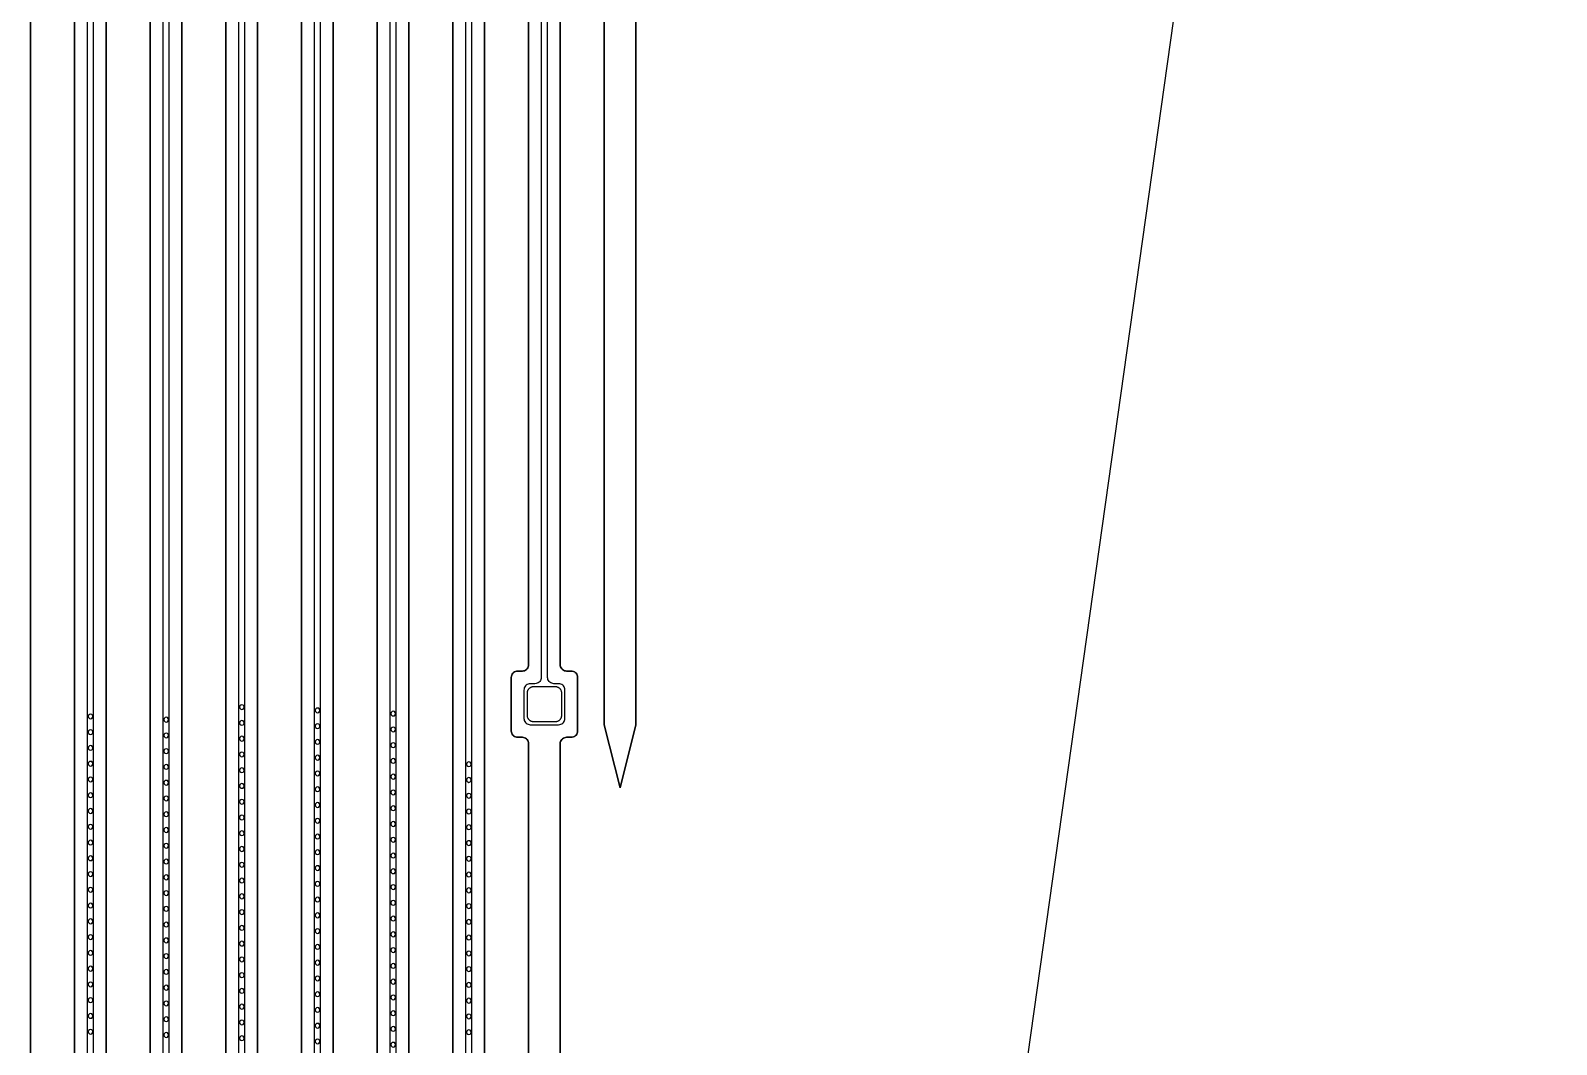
# Model space of a CAD drawing. Header units: metres. Extents: x -1550 to 1550, y -904 to 26100.
# Drawn here: x -2 to 482, y 1415.9 to 1737.5 of the extents above; entities that cross this region are included whole.
import ezdxf

# ---------------------------------------------------------------- set-up
doc = ezdxf.new("R2010")
doc.units = ezdxf.units.M
for name, color, linetype in [('Electrodes', 2, 'CONTINUOUS'), ('Metal', 4, 'CONTINUOUS'), ('pattern_ionp', 7, 'CONTINUOUS'), ('Polyimide', 3, 'CONTINUOUS'), ('Polyimide_Negative', 5, 'CONTINUOUS')]:
    doc.layers.add(name, color=color, linetype=linetype)

msp = doc.modelspace()

# ---------------------------------------------------------------- linework, layer by layer
at = {"layer": 'Electrodes'}
msp.add_lwpolyline([(164.5, 1518.31), (164.64, 1518.31), (164.77, 1518.33), (164.91, 1518.35), (165.04, 1518.38), (165.17, 1518.43), (165.3, 1518.48), (165.42, 1518.53), (165.54, 1518.6), (165.65, 1518.68), (165.76, 1518.76), (165.87, 1518.85), (165.96, 1518.94), (166.05, 1519.05), (166.13, 1519.16), (166.21, 1519.27), (166.28, 1519.39), (166.33, 1519.51), (166.38, 1519.64), (166.43, 1519.77), (166.46, 1519.9), (166.48, 1520.04), (166.5, 1520.17), (166.5, 1520.31), (166.5, 1527.31), (166.5, 1527.45), (166.48, 1527.58), (166.46, 1527.72), (166.43, 1527.85), (166.38, 1527.98), (166.33, 1528.11), (166.28, 1528.23), (166.21, 1528.35), (166.13, 1528.46), (166.05, 1528.57), (165.96, 1528.67), (165.87, 1528.77), (165.76, 1528.86), (165.65, 1528.94), (165.54, 1529.02), (165.42, 1529.09), (165.3, 1529.14), (165.17, 1529.19), (165.04, 1529.24), (164.91, 1529.27), (164.77, 1529.29), (164.64, 1529.3), (164.5, 1529.31), (157.5, 1529.31), (157.36, 1529.3), (157.23, 1529.29), (157.09, 1529.27), (156.96, 1529.24), (156.83, 1529.19), (156.7, 1529.14), (156.58, 1529.09), (156.46, 1529.02), (156.35, 1528.94), (156.24, 1528.86), (156.13, 1528.77), (156.04, 1528.67), (155.95, 1528.57), (155.87, 1528.46), (155.79, 1528.35), (155.72, 1528.23), (155.67, 1528.11), (155.62, 1527.98), (155.57, 1527.85), (155.54, 1527.72), (155.52, 1527.58), (155.5, 1527.45), (155.5, 1527.31), (155.5, 1520.31), (155.5, 1520.17), (155.52, 1520.04), (155.54, 1519.9), (155.57, 1519.77), (155.62, 1519.64), (155.67, 1519.51), (155.72, 1519.39), (155.79, 1519.27), (155.87, 1519.16), (155.95, 1519.05), (156.04, 1518.94), (156.13, 1518.85), (156.24, 1518.76), (156.35, 1518.68), (156.46, 1518.6), (156.58, 1518.53), (156.7, 1518.48), (156.83, 1518.43), (156.96, 1518.38), (157.09, 1518.35), (157.23, 1518.33), (157.36, 1518.31), (157.5, 1518.31), (164.5, 1518.31)], close=True, dxfattribs=at)
at = {"layer": 'Metal'}
for points in [[(16, 11993.5), (16, 8.5)], [(18, 8.5), (18, 11993.5)], [(40, 11993.5), (40, 262.47)], [(42, 262.47), (42, 11993.5)], [(64, 11993.5), (64, 516.44)], [(66, 516.44), (66, 11993.5)], [(88, 11993.5), (88, 770.4)], [(90, 770.4), (90, 11993.5)], [(112, 11993.5), (112, 1024.37)], [(114, 1024.37), (114, 11993.5)], [(136, 11993.5), (136, 1278.34)], [(138, 1278.34), (138, 11993.5)], [(160, 11993.5), (160, 1532.31), (159.97, 1531.96), (159.88, 1531.63), (159.73, 1531.31), (159.53, 1531.02), (159.29, 1530.78), (159, 1530.58), (158.68, 1530.43), (158.35, 1530.34), (158, 1530.31), (156.5, 1530.31), (156.15, 1530.28), (155.82, 1530.19), (155.5, 1530.04), (155.21, 1529.84), (154.97, 1529.6), (154.77, 1529.31), (154.62, 1528.99), (154.53, 1528.66), (154.5, 1528.31), (154.5, 1519.31), (154.53, 1518.96), (154.62, 1518.63), (154.77, 1518.31), (154.97, 1518.02), (155.21, 1517.78), (155.5, 1517.58), (155.82, 1517.43), (156.15, 1517.34), (156.5, 1517.31), (165.5, 1517.31), (165.85, 1517.34), (166.18, 1517.43), (166.5, 1517.58), (166.79, 1517.78), (167.03, 1518.02), (167.23, 1518.31), (167.38, 1518.63), (167.47, 1518.96), (167.5, 1519.31), (167.5, 1528.31), (167.47, 1528.66), (167.38, 1528.99), (167.23, 1529.31), (167.03, 1529.6), (166.79, 1529.84), (166.5, 1530.04), (166.18, 1530.19), (165.85, 1530.28), (165.5, 1530.31), (164, 1530.31), (163.65, 1530.34), (163.32, 1530.43), (163, 1530.58), (162.71, 1530.78), (162.47, 1531.02), (162.27, 1531.31), (162.12, 1531.63), (162.03, 1531.96), (162, 1532.31), (162, 11993.5)]]:
    msp.add_lwpolyline(points, dxfattribs=at)
at = {"layer": 'pattern_ionp'}
for points in [[(17.79, 1519.94), (17.69, 1520.32), (17.41, 1520.59), (17.04, 1520.69), (16.66, 1520.59), (16.39, 1520.32), (16.29, 1519.94), (16.39, 1519.57), (16.66, 1519.29), (17.04, 1519.19), (17.41, 1519.29), (17.69, 1519.57), (17.79, 1519.94)], [(65.79, 1522.88), (65.69, 1523.25), (65.41, 1523.53), (65.04, 1523.63), (64.66, 1523.53), (64.39, 1523.25), (64.29, 1522.88), (64.39, 1522.5), (64.66, 1522.23), (65.04, 1522.13), (65.41, 1522.23), (65.69, 1522.5), (65.79, 1522.88)], [(89.79, 1521.85), (89.69, 1522.22), (89.41, 1522.5), (89.04, 1522.6), (88.66, 1522.5), (88.39, 1522.22), (88.29, 1521.85), (88.39, 1521.47), (88.66, 1521.2), (89.04, 1521.1), (89.41, 1521.2), (89.69, 1521.47), (89.79, 1521.85)], [(113.79, 1520.82), (113.69, 1521.19), (113.41, 1521.47), (113.04, 1521.57), (112.66, 1521.47), (112.39, 1521.19), (112.29, 1520.82), (112.39, 1520.44), (112.66, 1520.17), (113.04, 1520.07), (113.41, 1520.17), (113.69, 1520.44), (113.79, 1520.82)], [(17.79, 1514.94), (17.69, 1515.32), (17.41, 1515.59), (17.04, 1515.69), (16.66, 1515.59), (16.39, 1515.32), (16.29, 1514.94), (16.39, 1514.57), (16.66, 1514.29), (17.04, 1514.19), (17.41, 1514.29), (17.69, 1514.57), (17.79, 1514.94)], [(41.79, 1518.91), (41.69, 1519.29), (41.41, 1519.56), (41.04, 1519.66), (40.66, 1519.56), (40.39, 1519.29), (40.29, 1518.91), (40.39, 1518.54), (40.66, 1518.26), (41.04, 1518.16), (41.41, 1518.26), (41.69, 1518.54), (41.79, 1518.91)], [(65.79, 1517.88), (65.69, 1518.25), (65.41, 1518.53), (65.04, 1518.63), (64.66, 1518.53), (64.39, 1518.25), (64.29, 1517.88), (64.39, 1517.5), (64.66, 1517.23), (65.04, 1517.13), (65.41, 1517.23), (65.69, 1517.5), (65.79, 1517.88)], [(89.79, 1516.85), (89.69, 1517.22), (89.41, 1517.5), (89.04, 1517.6), (88.66, 1517.5), (88.39, 1517.22), (88.29, 1516.85), (88.39, 1516.47), (88.66, 1516.2), (89.04, 1516.1), (89.41, 1516.2), (89.69, 1516.47), (89.79, 1516.85)], [(113.79, 1515.82), (113.69, 1516.19), (113.41, 1516.47), (113.04, 1516.57), (112.66, 1516.47), (112.39, 1516.19), (112.29, 1515.82), (112.39, 1515.44), (112.66, 1515.17), (113.04, 1515.07), (113.41, 1515.17), (113.69, 1515.44), (113.79, 1515.82)], [(17.79, 1509.94), (17.69, 1510.32), (17.41, 1510.59), (17.04, 1510.69), (16.66, 1510.59), (16.39, 1510.32), (16.29, 1509.94), (16.39, 1509.57), (16.66, 1509.29), (17.04, 1509.19), (17.41, 1509.29), (17.69, 1509.57), (17.79, 1509.94)], [(41.79, 1513.91), (41.69, 1514.29), (41.41, 1514.56), (41.04, 1514.66), (40.66, 1514.56), (40.39, 1514.29), (40.29, 1513.91), (40.39, 1513.54), (40.66, 1513.26), (41.04, 1513.16), (41.41, 1513.26), (41.69, 1513.54), (41.79, 1513.91)], [(65.79, 1512.88), (65.69, 1513.25), (65.41, 1513.53), (65.04, 1513.63), (64.66, 1513.53), (64.39, 1513.25), (64.29, 1512.88), (64.39, 1512.5), (64.66, 1512.23), (65.04, 1512.13), (65.41, 1512.23), (65.69, 1512.5), (65.79, 1512.88)], [(89.79, 1511.85), (89.69, 1512.22), (89.41, 1512.5), (89.04, 1512.6), (88.66, 1512.5), (88.39, 1512.22), (88.29, 1511.85), (88.39, 1511.47), (88.66, 1511.2), (89.04, 1511.1), (89.41, 1511.2), (89.69, 1511.47), (89.79, 1511.85)], [(113.79, 1510.82), (113.69, 1511.19), (113.41, 1511.47), (113.04, 1511.57), (112.66, 1511.47), (112.39, 1511.19), (112.29, 1510.82), (112.39, 1510.44), (112.66, 1510.17), (113.04, 1510.07), (113.41, 1510.17), (113.69, 1510.44), (113.79, 1510.82)], [(17.79, 1504.94), (17.69, 1505.32), (17.41, 1505.59), (17.04, 1505.69), (16.66, 1505.59), (16.39, 1505.32), (16.29, 1504.94), (16.39, 1504.57), (16.66, 1504.29), (17.04, 1504.19), (17.41, 1504.29), (17.69, 1504.57), (17.79, 1504.94)], [(41.79, 1508.91), (41.69, 1509.29), (41.41, 1509.56), (41.04, 1509.66), (40.66, 1509.56), (40.39, 1509.29), (40.29, 1508.91), (40.39, 1508.54), (40.66, 1508.26), (41.04, 1508.16), (41.41, 1508.26), (41.69, 1508.54), (41.79, 1508.91)], [(65.79, 1507.88), (65.69, 1508.25), (65.41, 1508.53), (65.04, 1508.63), (64.66, 1508.53), (64.39, 1508.25), (64.29, 1507.88), (64.39, 1507.5), (64.66, 1507.23), (65.04, 1507.13), (65.41, 1507.23), (65.69, 1507.5), (65.79, 1507.88)], [(89.79, 1506.85), (89.69, 1507.22), (89.41, 1507.5), (89.04, 1507.6), (88.66, 1507.5), (88.39, 1507.22), (88.29, 1506.85), (88.39, 1506.47), (88.66, 1506.2), (89.04, 1506.1), (89.41, 1506.2), (89.69, 1506.47), (89.79, 1506.85)], [(113.79, 1505.82), (113.69, 1506.19), (113.41, 1506.47), (113.04, 1506.57), (112.66, 1506.47), (112.39, 1506.19), (112.29, 1505.82), (112.39, 1505.44), (112.66, 1505.17), (113.04, 1505.07), (113.41, 1505.17), (113.69, 1505.44), (113.79, 1505.82)], [(137.79, 1504.78), (137.69, 1505.16), (137.41, 1505.43), (137.04, 1505.53), (136.66, 1505.43), (136.39, 1505.16), (136.29, 1504.78), (136.39, 1504.41), (136.66, 1504.14), (137.04, 1504.03), (137.41, 1504.14), (137.69, 1504.41), (137.79, 1504.78)], [(17.79, 1499.94), (17.69, 1500.32), (17.41, 1500.59), (17.04, 1500.69), (16.66, 1500.59), (16.39, 1500.32), (16.29, 1499.94), (16.39, 1499.57), (16.66, 1499.29), (17.04, 1499.19), (17.41, 1499.29), (17.69, 1499.57), (17.79, 1499.94)], [(41.79, 1503.91), (41.69, 1504.29), (41.41, 1504.56), (41.04, 1504.66), (40.66, 1504.56), (40.39, 1504.29), (40.29, 1503.91), (40.39, 1503.54), (40.66, 1503.26), (41.04, 1503.16), (41.41, 1503.26), (41.69, 1503.54), (41.79, 1503.91)], [(65.79, 1502.88), (65.69, 1503.25), (65.41, 1503.53), (65.04, 1503.63), (64.66, 1503.53), (64.39, 1503.25), (64.29, 1502.88), (64.39, 1502.5), (64.66, 1502.23), (65.04, 1502.13), (65.41, 1502.23), (65.69, 1502.5), (65.79, 1502.88)], [(89.79, 1501.85), (89.69, 1502.22), (89.41, 1502.5), (89.04, 1502.6), (88.66, 1502.5), (88.39, 1502.22), (88.29, 1501.85), (88.39, 1501.47), (88.66, 1501.2), (89.04, 1501.1), (89.41, 1501.2), (89.69, 1501.47), (89.79, 1501.85)], [(113.79, 1500.82), (113.69, 1501.19), (113.41, 1501.47), (113.04, 1501.57), (112.66, 1501.47), (112.39, 1501.19), (112.29, 1500.82), (112.39, 1500.44), (112.66, 1500.17), (113.04, 1500.07), (113.41, 1500.17), (113.69, 1500.44), (113.79, 1500.82)], [(137.79, 1499.78), (137.69, 1500.16), (137.41, 1500.43), (137.04, 1500.53), (136.66, 1500.43), (136.39, 1500.16), (136.29, 1499.78), (136.39, 1499.41), (136.66, 1499.14), (137.04, 1499.03), (137.41, 1499.14), (137.69, 1499.41), (137.79, 1499.78)], [(17.79, 1494.94), (17.69, 1495.32), (17.41, 1495.59), (17.04, 1495.69), (16.66, 1495.59), (16.39, 1495.32), (16.29, 1494.94), (16.39, 1494.57), (16.66, 1494.29), (17.04, 1494.19), (17.41, 1494.29), (17.69, 1494.57), (17.79, 1494.94)], [(41.79, 1498.91), (41.69, 1499.29), (41.41, 1499.56), (41.04, 1499.66), (40.66, 1499.56), (40.39, 1499.29), (40.29, 1498.91), (40.39, 1498.54), (40.66, 1498.26), (41.04, 1498.16), (41.41, 1498.26), (41.69, 1498.54), (41.79, 1498.91)], [(65.79, 1497.88), (65.69, 1498.25), (65.41, 1498.53), (65.04, 1498.63), (64.66, 1498.53), (64.39, 1498.25), (64.29, 1497.88), (64.39, 1497.5), (64.66, 1497.23), (65.04, 1497.13), (65.41, 1497.23), (65.69, 1497.5), (65.79, 1497.88)], [(89.79, 1496.85), (89.69, 1497.22), (89.41, 1497.5), (89.04, 1497.6), (88.66, 1497.5), (88.39, 1497.22), (88.29, 1496.85), (88.39, 1496.47), (88.66, 1496.2), (89.04, 1496.1), (89.41, 1496.2), (89.69, 1496.47), (89.79, 1496.85)], [(113.79, 1495.82), (113.69, 1496.19), (113.41, 1496.47), (113.04, 1496.57), (112.66, 1496.47), (112.39, 1496.19), (112.29, 1495.82), (112.39, 1495.44), (112.66, 1495.17), (113.04, 1495.07), (113.41, 1495.17), (113.69, 1495.44), (113.79, 1495.82)], [(41.79, 1493.91), (41.69, 1494.29), (41.41, 1494.56), (41.04, 1494.66), (40.66, 1494.56), (40.39, 1494.29), (40.29, 1493.91), (40.39, 1493.54), (40.66, 1493.26), (41.04, 1493.16), (41.41, 1493.26), (41.69, 1493.54), (41.79, 1493.91)], [(65.79, 1492.88), (65.69, 1493.25), (65.41, 1493.53), (65.04, 1493.63), (64.66, 1493.53), (64.39, 1493.25), (64.29, 1492.88), (64.39, 1492.5), (64.66, 1492.23), (65.04, 1492.13), (65.41, 1492.23), (65.69, 1492.5), (65.79, 1492.88)], [(89.79, 1491.85), (89.69, 1492.22), (89.41, 1492.5), (89.04, 1492.6), (88.66, 1492.5), (88.39, 1492.22), (88.29, 1491.85), (88.39, 1491.47), (88.66, 1491.2), (89.04, 1491.1), (89.41, 1491.2), (89.69, 1491.47), (89.79, 1491.85)], [(113.79, 1490.82), (113.69, 1491.19), (113.41, 1491.47), (113.04, 1491.57), (112.66, 1491.47), (112.39, 1491.19), (112.29, 1490.82), (112.39, 1490.44), (112.66, 1490.17), (113.04, 1490.07), (113.41, 1490.17), (113.69, 1490.44), (113.79, 1490.82)], [(137.79, 1494.78), (137.69, 1495.16), (137.41, 1495.43), (137.04, 1495.53), (136.66, 1495.43), (136.39, 1495.16), (136.29, 1494.78), (136.39, 1494.41), (136.66, 1494.14), (137.04, 1494.03), (137.41, 1494.14), (137.69, 1494.41), (137.79, 1494.78)], [(17.79, 1489.94), (17.69, 1490.32), (17.41, 1490.59), (17.04, 1490.69), (16.66, 1490.59), (16.39, 1490.32), (16.29, 1489.94), (16.39, 1489.57), (16.66, 1489.29), (17.04, 1489.19), (17.41, 1489.29), (17.69, 1489.57), (17.79, 1489.94)], [(41.79, 1488.91), (41.69, 1489.29), (41.41, 1489.56), (41.04, 1489.66), (40.66, 1489.56), (40.39, 1489.29), (40.29, 1488.91), (40.39, 1488.54), (40.66, 1488.26), (41.04, 1488.16), (41.41, 1488.26), (41.69, 1488.54), (41.79, 1488.91)], [(65.79, 1487.88), (65.69, 1488.25), (65.41, 1488.53), (65.04, 1488.63), (64.66, 1488.53), (64.39, 1488.25), (64.29, 1487.88), (64.39, 1487.5), (64.66, 1487.23), (65.04, 1487.13), (65.41, 1487.23), (65.69, 1487.5), (65.79, 1487.88)], [(89.79, 1486.85), (89.69, 1487.22), (89.41, 1487.5), (89.04, 1487.6), (88.66, 1487.5), (88.39, 1487.22), (88.29, 1486.85), (88.39, 1486.47), (88.66, 1486.2), (89.04, 1486.1), (89.41, 1486.2), (89.69, 1486.47), (89.79, 1486.85)], [(113.79, 1485.82), (113.69, 1486.19), (113.41, 1486.47), (113.04, 1486.57), (112.66, 1486.47), (112.39, 1486.19), (112.29, 1485.82), (112.39, 1485.44), (112.66, 1485.17), (113.04, 1485.07), (113.41, 1485.17), (113.69, 1485.44), (113.79, 1485.82)], [(137.79, 1489.78), (137.69, 1490.16), (137.41, 1490.43), (137.04, 1490.53), (136.66, 1490.43), (136.39, 1490.16), (136.29, 1489.78), (136.39, 1489.41), (136.66, 1489.14), (137.04, 1489.03), (137.41, 1489.14), (137.69, 1489.41), (137.79, 1489.78)], [(17.79, 1484.94), (17.69, 1485.32), (17.41, 1485.59), (17.04, 1485.69), (16.66, 1485.59), (16.39, 1485.32), (16.29, 1484.94), (16.39, 1484.57), (16.66, 1484.29), (17.04, 1484.19), (17.41, 1484.29), (17.69, 1484.57), (17.79, 1484.94)], [(41.79, 1483.91), (41.69, 1484.29), (41.41, 1484.56), (41.04, 1484.66), (40.66, 1484.56), (40.39, 1484.29), (40.29, 1483.91), (40.39, 1483.54), (40.66, 1483.26), (41.04, 1483.16), (41.41, 1483.26), (41.69, 1483.54), (41.79, 1483.91)], [(65.79, 1482.88), (65.69, 1483.25), (65.41, 1483.53), (65.04, 1483.63), (64.66, 1483.53), (64.39, 1483.25), (64.29, 1482.88), (64.39, 1482.5), (64.66, 1482.23), (65.04, 1482.13), (65.41, 1482.23), (65.69, 1482.5), (65.79, 1482.88)], [(89.79, 1481.85), (89.69, 1482.22), (89.41, 1482.5), (89.04, 1482.6), (88.66, 1482.5), (88.39, 1482.22), (88.29, 1481.85), (88.39, 1481.47), (88.66, 1481.2), (89.04, 1481.1), (89.41, 1481.2), (89.69, 1481.47), (89.79, 1481.85)], [(113.79, 1480.82), (113.69, 1481.19), (113.41, 1481.47), (113.04, 1481.57), (112.66, 1481.47), (112.39, 1481.19), (112.29, 1480.82), (112.39, 1480.44), (112.66, 1480.17), (113.04, 1480.07), (113.41, 1480.17), (113.69, 1480.44), (113.79, 1480.82)], [(137.79, 1484.78), (137.69, 1485.16), (137.41, 1485.43), (137.04, 1485.53), (136.66, 1485.43), (136.39, 1485.16), (136.29, 1484.78), (136.39, 1484.41), (136.66, 1484.14), (137.04, 1484.03), (137.41, 1484.14), (137.69, 1484.41), (137.79, 1484.78)], [(17.79, 1479.94), (17.69, 1480.32), (17.41, 1480.59), (17.04, 1480.69), (16.66, 1480.59), (16.39, 1480.32), (16.29, 1479.94), (16.39, 1479.57), (16.66, 1479.29), (17.04, 1479.19), (17.41, 1479.29), (17.69, 1479.57), (17.79, 1479.94)], [(41.79, 1478.91), (41.69, 1479.29), (41.41, 1479.56), (41.04, 1479.66), (40.66, 1479.56), (40.39, 1479.29), (40.29, 1478.91), (40.39, 1478.54), (40.66, 1478.26), (41.04, 1478.16), (41.41, 1478.26), (41.69, 1478.54), (41.79, 1478.91)], [(65.79, 1477.88), (65.69, 1478.25), (65.41, 1478.53), (65.04, 1478.63), (64.66, 1478.53), (64.39, 1478.25), (64.29, 1477.88), (64.39, 1477.5), (64.66, 1477.23), (65.04, 1477.13), (65.41, 1477.23), (65.69, 1477.5), (65.79, 1477.88)], [(89.79, 1476.85), (89.69, 1477.22), (89.41, 1477.5), (89.04, 1477.6), (88.66, 1477.5), (88.39, 1477.22), (88.29, 1476.85), (88.39, 1476.47), (88.66, 1476.2), (89.04, 1476.1), (89.41, 1476.2), (89.69, 1476.47), (89.79, 1476.85)], [(113.79, 1475.82), (113.69, 1476.19), (113.41, 1476.47), (113.04, 1476.57), (112.66, 1476.47), (112.39, 1476.19), (112.29, 1475.82), (112.39, 1475.44), (112.66, 1475.17), (113.04, 1475.07), (113.41, 1475.17), (113.69, 1475.44), (113.79, 1475.82)], [(137.79, 1479.78), (137.69, 1480.16), (137.41, 1480.43), (137.04, 1480.53), (136.66, 1480.43), (136.39, 1480.16), (136.29, 1479.78), (136.39, 1479.41), (136.66, 1479.14), (137.04, 1479.03), (137.41, 1479.14), (137.69, 1479.41), (137.79, 1479.78)], [(17.79, 1474.94), (17.69, 1475.32), (17.41, 1475.59), (17.04, 1475.69), (16.66, 1475.59), (16.39, 1475.32), (16.29, 1474.94), (16.39, 1474.57), (16.66, 1474.29), (17.04, 1474.19), (17.41, 1474.29), (17.69, 1474.57), (17.79, 1474.94)], [(41.79, 1473.91), (41.69, 1474.29), (41.41, 1474.56), (41.04, 1474.66), (40.66, 1474.56), (40.39, 1474.29), (40.29, 1473.91), (40.39, 1473.54), (40.66, 1473.26), (41.04, 1473.16), (41.41, 1473.26), (41.69, 1473.54), (41.79, 1473.91)], [(65.79, 1472.88), (65.69, 1473.25), (65.41, 1473.53), (65.04, 1473.63), (64.66, 1473.53), (64.39, 1473.25), (64.29, 1472.88), (64.39, 1472.5), (64.66, 1472.23), (65.04, 1472.13), (65.41, 1472.23), (65.69, 1472.5), (65.79, 1472.88)], [(89.79, 1471.85), (89.69, 1472.22), (89.41, 1472.5), (89.04, 1472.6), (88.66, 1472.5), (88.39, 1472.22), (88.29, 1471.85), (88.39, 1471.47), (88.66, 1471.2), (89.04, 1471.1), (89.41, 1471.2), (89.69, 1471.47), (89.79, 1471.85)], [(113.79, 1470.82), (113.69, 1471.19), (113.41, 1471.47), (113.04, 1471.57), (112.66, 1471.47), (112.39, 1471.19), (112.29, 1470.82), (112.39, 1470.44), (112.66, 1470.17), (113.04, 1470.07), (113.41, 1470.17), (113.69, 1470.44), (113.79, 1470.82)], [(137.79, 1474.78), (137.69, 1475.16), (137.41, 1475.43), (137.04, 1475.53), (136.66, 1475.43), (136.39, 1475.16), (136.29, 1474.78), (136.39, 1474.41), (136.66, 1474.14), (137.04, 1474.03), (137.41, 1474.14), (137.69, 1474.41), (137.79, 1474.78)], [(17.79, 1469.94), (17.69, 1470.32), (17.41, 1470.59), (17.04, 1470.69), (16.66, 1470.59), (16.39, 1470.32), (16.29, 1469.94), (16.39, 1469.57), (16.66, 1469.29), (17.04, 1469.19), (17.41, 1469.29), (17.69, 1469.57), (17.79, 1469.94)], [(41.79, 1468.91), (41.69, 1469.29), (41.41, 1469.56), (41.04, 1469.66), (40.66, 1469.56), (40.39, 1469.29), (40.29, 1468.91), (40.39, 1468.54), (40.66, 1468.26), (41.04, 1468.16), (41.41, 1468.26), (41.69, 1468.54), (41.79, 1468.91)], [(65.79, 1467.88), (65.69, 1468.25), (65.41, 1468.53), (65.04, 1468.63), (64.66, 1468.53), (64.39, 1468.25), (64.29, 1467.88), (64.39, 1467.5), (64.66, 1467.23), (65.04, 1467.13), (65.41, 1467.23), (65.69, 1467.5), (65.79, 1467.88)], [(89.79, 1466.85), (89.69, 1467.22), (89.41, 1467.5), (89.04, 1467.6), (88.66, 1467.5), (88.39, 1467.22), (88.29, 1466.85), (88.39, 1466.47), (88.66, 1466.2), (89.04, 1466.1), (89.41, 1466.2), (89.69, 1466.47), (89.79, 1466.85)], [(113.79, 1465.82), (113.69, 1466.19), (113.41, 1466.47), (113.04, 1466.57), (112.66, 1466.47), (112.39, 1466.19), (112.29, 1465.82), (112.39, 1465.44), (112.66, 1465.17), (113.04, 1465.07), (113.41, 1465.17), (113.69, 1465.44), (113.79, 1465.82)], [(137.79, 1469.78), (137.69, 1470.16), (137.41, 1470.43), (137.04, 1470.53), (136.66, 1470.43), (136.39, 1470.16), (136.29, 1469.78), (136.39, 1469.41), (136.66, 1469.14), (137.04, 1469.03), (137.41, 1469.14), (137.69, 1469.41), (137.79, 1469.78)], [(17.79, 1464.94), (17.69, 1465.32), (17.41, 1465.59), (17.04, 1465.69), (16.66, 1465.59), (16.39, 1465.32), (16.29, 1464.94), (16.39, 1464.57), (16.66, 1464.29), (17.04, 1464.19), (17.41, 1464.29), (17.69, 1464.57), (17.79, 1464.94)], [(41.79, 1463.91), (41.69, 1464.29), (41.41, 1464.56), (41.04, 1464.66), (40.66, 1464.56), (40.39, 1464.29), (40.29, 1463.91), (40.39, 1463.54), (40.66, 1463.26), (41.04, 1463.16), (41.41, 1463.26), (41.69, 1463.54), (41.79, 1463.91)], [(65.79, 1462.88), (65.69, 1463.25), (65.41, 1463.53), (65.04, 1463.63), (64.66, 1463.53), (64.39, 1463.25), (64.29, 1462.88), (64.39, 1462.5), (64.66, 1462.23), (65.04, 1462.13), (65.41, 1462.23), (65.69, 1462.5), (65.79, 1462.88)], [(89.79, 1461.85), (89.69, 1462.22), (89.41, 1462.5), (89.04, 1462.6), (88.66, 1462.5), (88.39, 1462.22), (88.29, 1461.85), (88.39, 1461.47), (88.66, 1461.2), (89.04, 1461.1), (89.41, 1461.2), (89.69, 1461.47), (89.79, 1461.85)], [(137.79, 1464.78), (137.69, 1465.16), (137.41, 1465.43), (137.04, 1465.53), (136.66, 1465.43), (136.39, 1465.16), (136.29, 1464.78), (136.39, 1464.41), (136.66, 1464.14), (137.04, 1464.03), (137.41, 1464.14), (137.69, 1464.41), (137.79, 1464.78)], [(17.79, 1459.94), (17.69, 1460.32), (17.41, 1460.59), (17.04, 1460.69), (16.66, 1460.59), (16.39, 1460.32), (16.29, 1459.94), (16.39, 1459.57), (16.66, 1459.29), (17.04, 1459.19), (17.41, 1459.29), (17.69, 1459.57), (17.79, 1459.94)], [(41.79, 1458.91), (41.69, 1459.29), (41.41, 1459.56), (41.04, 1459.66), (40.66, 1459.56), (40.39, 1459.29), (40.29, 1458.91), (40.39, 1458.54), (40.66, 1458.26), (41.04, 1458.16), (41.41, 1458.26), (41.69, 1458.54), (41.79, 1458.91)], [(65.79, 1457.88), (65.69, 1458.25), (65.41, 1458.53), (65.04, 1458.63), (64.66, 1458.53), (64.39, 1458.25), (64.29, 1457.88), (64.39, 1457.5), (64.66, 1457.23), (65.04, 1457.13), (65.41, 1457.23), (65.69, 1457.5), (65.79, 1457.88)], [(89.79, 1456.85), (89.69, 1457.22), (89.41, 1457.5), (89.04, 1457.6), (88.66, 1457.5), (88.39, 1457.22), (88.29, 1456.85), (88.39, 1456.47), (88.66, 1456.2), (89.04, 1456.1), (89.41, 1456.2), (89.69, 1456.47), (89.79, 1456.85)], [(113.79, 1460.82), (113.69, 1461.19), (113.41, 1461.47), (113.04, 1461.57), (112.66, 1461.47), (112.39, 1461.19), (112.29, 1460.82), (112.39, 1460.44), (112.66, 1460.17), (113.04, 1460.07), (113.41, 1460.17), (113.69, 1460.44), (113.79, 1460.82)], [(137.79, 1459.78), (137.69, 1460.16), (137.41, 1460.43), (137.04, 1460.53), (136.66, 1460.43), (136.39, 1460.16), (136.29, 1459.78), (136.39, 1459.41), (136.66, 1459.14), (137.04, 1459.03), (137.41, 1459.14), (137.69, 1459.41), (137.79, 1459.78)], [(17.79, 1454.94), (17.69, 1455.32), (17.41, 1455.59), (17.04, 1455.69), (16.66, 1455.59), (16.39, 1455.32), (16.29, 1454.94), (16.39, 1454.57), (16.66, 1454.29), (17.04, 1454.19), (17.41, 1454.29), (17.69, 1454.57), (17.79, 1454.94)], [(41.79, 1453.91), (41.69, 1454.29), (41.41, 1454.56), (41.04, 1454.66), (40.66, 1454.56), (40.39, 1454.29), (40.29, 1453.91), (40.39, 1453.54), (40.66, 1453.26), (41.04, 1453.16), (41.41, 1453.26), (41.69, 1453.54), (41.79, 1453.91)], [(65.79, 1452.88), (65.69, 1453.25), (65.41, 1453.53), (65.04, 1453.63), (64.66, 1453.53), (64.39, 1453.25), (64.29, 1452.88), (64.39, 1452.5), (64.66, 1452.23), (65.04, 1452.13), (65.41, 1452.23), (65.69, 1452.5), (65.79, 1452.88)], [(89.79, 1451.85), (89.69, 1452.22), (89.41, 1452.5), (89.04, 1452.6), (88.66, 1452.5), (88.39, 1452.22), (88.29, 1451.85), (88.39, 1451.47), (88.66, 1451.2), (89.04, 1451.1), (89.41, 1451.2), (89.69, 1451.47), (89.79, 1451.85)], [(113.79, 1455.82), (113.69, 1456.19), (113.41, 1456.47), (113.04, 1456.57), (112.66, 1456.47), (112.39, 1456.19), (112.29, 1455.82), (112.39, 1455.44), (112.66, 1455.17), (113.04, 1455.07), (113.41, 1455.17), (113.69, 1455.44), (113.79, 1455.82)], [(137.79, 1454.78), (137.69, 1455.16), (137.41, 1455.43), (137.04, 1455.53), (136.66, 1455.43), (136.39, 1455.16), (136.29, 1454.78), (136.39, 1454.41), (136.66, 1454.14), (137.04, 1454.03), (137.41, 1454.14), (137.69, 1454.41), (137.79, 1454.78)], [(17.79, 1449.94), (17.69, 1450.32), (17.41, 1450.59), (17.04, 1450.69), (16.66, 1450.59), (16.39, 1450.32), (16.29, 1449.94), (16.39, 1449.57), (16.66, 1449.29), (17.04, 1449.19), (17.41, 1449.29), (17.69, 1449.57), (17.79, 1449.94)], [(41.79, 1448.91), (41.69, 1449.29), (41.41, 1449.56), (41.04, 1449.66), (40.66, 1449.56), (40.39, 1449.29), (40.29, 1448.91), (40.39, 1448.54), (40.66, 1448.26), (41.04, 1448.16), (41.41, 1448.26), (41.69, 1448.54), (41.79, 1448.91)], [(65.79, 1447.88), (65.69, 1448.25), (65.41, 1448.53), (65.04, 1448.63), (64.66, 1448.53), (64.39, 1448.25), (64.29, 1447.88), (64.39, 1447.5), (64.66, 1447.23), (65.04, 1447.13), (65.41, 1447.23), (65.69, 1447.5), (65.79, 1447.88)], [(89.79, 1446.85), (89.69, 1447.22), (89.41, 1447.5), (89.04, 1447.6), (88.66, 1447.5), (88.39, 1447.22), (88.29, 1446.85), (88.39, 1446.47), (88.66, 1446.2), (89.04, 1446.1), (89.41, 1446.2), (89.69, 1446.47), (89.79, 1446.85)], [(113.79, 1450.82), (113.69, 1451.19), (113.41, 1451.47), (113.04, 1451.57), (112.66, 1451.47), (112.39, 1451.19), (112.29, 1450.82), (112.39, 1450.44), (112.66, 1450.17), (113.04, 1450.07), (113.41, 1450.17), (113.69, 1450.44), (113.79, 1450.82)], [(137.79, 1449.78), (137.69, 1450.16), (137.41, 1450.43), (137.04, 1450.53), (136.66, 1450.43), (136.39, 1450.16), (136.29, 1449.78), (136.39, 1449.41), (136.66, 1449.14), (137.04, 1449.03), (137.41, 1449.14), (137.69, 1449.41), (137.79, 1449.78)], [(17.79, 1444.94), (17.69, 1445.32), (17.41, 1445.59), (17.04, 1445.69), (16.66, 1445.59), (16.39, 1445.32), (16.29, 1444.94), (16.39, 1444.57), (16.66, 1444.29), (17.04, 1444.19), (17.41, 1444.29), (17.69, 1444.57), (17.79, 1444.94)], [(41.79, 1443.91), (41.69, 1444.29), (41.41, 1444.56), (41.04, 1444.66), (40.66, 1444.56), (40.39, 1444.29), (40.29, 1443.91), (40.39, 1443.54), (40.66, 1443.26), (41.04, 1443.16), (41.41, 1443.26), (41.69, 1443.54), (41.79, 1443.91)], [(65.79, 1442.88), (65.69, 1443.25), (65.41, 1443.53), (65.04, 1443.63), (64.66, 1443.53), (64.39, 1443.25), (64.29, 1442.88), (64.39, 1442.5), (64.66, 1442.23), (65.04, 1442.13), (65.41, 1442.23), (65.69, 1442.5), (65.79, 1442.88)], [(89.79, 1441.85), (89.69, 1442.22), (89.41, 1442.5), (89.04, 1442.6), (88.66, 1442.5), (88.39, 1442.22), (88.29, 1441.85), (88.39, 1441.47), (88.66, 1441.2), (89.04, 1441.1), (89.41, 1441.2), (89.69, 1441.47), (89.79, 1441.85)], [(113.79, 1445.82), (113.69, 1446.19), (113.41, 1446.47), (113.04, 1446.57), (112.66, 1446.47), (112.39, 1446.19), (112.29, 1445.82), (112.39, 1445.44), (112.66, 1445.17), (113.04, 1445.07), (113.41, 1445.17), (113.69, 1445.44), (113.79, 1445.82)], [(137.79, 1444.78), (137.69, 1445.16), (137.41, 1445.43), (137.04, 1445.53), (136.66, 1445.43), (136.39, 1445.16), (136.29, 1444.78), (136.39, 1444.41), (136.66, 1444.14), (137.04, 1444.03), (137.41, 1444.14), (137.69, 1444.41), (137.79, 1444.78)], [(17.79, 1439.94), (17.69, 1440.32), (17.41, 1440.59), (17.04, 1440.69), (16.66, 1440.59), (16.39, 1440.32), (16.29, 1439.94), (16.39, 1439.57), (16.66, 1439.29), (17.04, 1439.19), (17.41, 1439.29), (17.69, 1439.57), (17.79, 1439.94)], [(41.79, 1438.91), (41.69, 1439.29), (41.41, 1439.56), (41.04, 1439.66), (40.66, 1439.56), (40.39, 1439.29), (40.29, 1438.91), (40.39, 1438.54), (40.66, 1438.26), (41.04, 1438.16), (41.41, 1438.26), (41.69, 1438.54), (41.79, 1438.91)], [(65.79, 1437.88), (65.69, 1438.25), (65.41, 1438.53), (65.04, 1438.63), (64.66, 1438.53), (64.39, 1438.25), (64.29, 1437.88), (64.39, 1437.5), (64.66, 1437.23), (65.04, 1437.13), (65.41, 1437.23), (65.69, 1437.5), (65.79, 1437.88)], [(89.79, 1436.85), (89.69, 1437.22), (89.41, 1437.5), (89.04, 1437.6), (88.66, 1437.5), (88.39, 1437.22), (88.29, 1436.85), (88.39, 1436.47), (88.66, 1436.2), (89.04, 1436.1), (89.41, 1436.2), (89.69, 1436.47), (89.79, 1436.85)], [(113.79, 1440.82), (113.69, 1441.19), (113.41, 1441.47), (113.04, 1441.57), (112.66, 1441.47), (112.39, 1441.19), (112.29, 1440.82), (112.39, 1440.44), (112.66, 1440.17), (113.04, 1440.07), (113.41, 1440.17), (113.69, 1440.44), (113.79, 1440.82)], [(137.79, 1439.78), (137.69, 1440.16), (137.41, 1440.43), (137.04, 1440.53), (136.66, 1440.43), (136.39, 1440.16), (136.29, 1439.78), (136.39, 1439.41), (136.66, 1439.14), (137.04, 1439.03), (137.41, 1439.14), (137.69, 1439.41), (137.79, 1439.78)], [(17.79, 1434.94), (17.69, 1435.32), (17.41, 1435.59), (17.04, 1435.69), (16.66, 1435.59), (16.39, 1435.32), (16.29, 1434.94), (16.39, 1434.57), (16.66, 1434.29), (17.04, 1434.19), (17.41, 1434.29), (17.69, 1434.57), (17.79, 1434.94)], [(41.79, 1433.91), (41.69, 1434.29), (41.41, 1434.56), (41.04, 1434.66), (40.66, 1434.56), (40.39, 1434.29), (40.29, 1433.91), (40.39, 1433.54), (40.66, 1433.26), (41.04, 1433.16), (41.41, 1433.26), (41.69, 1433.54), (41.79, 1433.91)], [(65.79, 1432.88), (65.69, 1433.25), (65.41, 1433.53), (65.04, 1433.63), (64.66, 1433.53), (64.39, 1433.25), (64.29, 1432.88), (64.39, 1432.5), (64.66, 1432.23), (65.04, 1432.13), (65.41, 1432.23), (65.69, 1432.5), (65.79, 1432.88)], [(113.79, 1435.82), (113.69, 1436.19), (113.41, 1436.47), (113.04, 1436.57), (112.66, 1436.47), (112.39, 1436.19), (112.29, 1435.82), (112.39, 1435.44), (112.66, 1435.17), (113.04, 1435.07), (113.41, 1435.17), (113.69, 1435.44), (113.79, 1435.82)], [(137.79, 1434.78), (137.69, 1435.16), (137.41, 1435.43), (137.04, 1435.53), (136.66, 1435.43), (136.39, 1435.16), (136.29, 1434.78), (136.39, 1434.41), (136.66, 1434.14), (137.04, 1434.03), (137.41, 1434.14), (137.69, 1434.41), (137.79, 1434.78)], [(17.79, 1429.94), (17.69, 1430.32), (17.41, 1430.59), (17.04, 1430.69), (16.66, 1430.59), (16.39, 1430.32), (16.29, 1429.94), (16.39, 1429.57), (16.66, 1429.29), (17.04, 1429.19), (17.41, 1429.29), (17.69, 1429.57), (17.79, 1429.94)], [(41.79, 1428.91), (41.69, 1429.29), (41.41, 1429.56), (41.04, 1429.66), (40.66, 1429.56), (40.39, 1429.29), (40.29, 1428.91), (40.39, 1428.54), (40.66, 1428.26), (41.04, 1428.16), (41.41, 1428.26), (41.69, 1428.54), (41.79, 1428.91)], [(65.79, 1427.88), (65.69, 1428.25), (65.41, 1428.53), (65.04, 1428.63), (64.66, 1428.53), (64.39, 1428.25), (64.29, 1427.88), (64.39, 1427.5), (64.66, 1427.23), (65.04, 1427.13), (65.41, 1427.23), (65.69, 1427.5), (65.79, 1427.88)], [(89.79, 1431.85), (89.69, 1432.22), (89.41, 1432.5), (89.04, 1432.6), (88.66, 1432.5), (88.39, 1432.22), (88.29, 1431.85), (88.39, 1431.47), (88.66, 1431.2), (89.04, 1431.1), (89.41, 1431.2), (89.69, 1431.47), (89.79, 1431.85)], [(113.79, 1430.82), (113.69, 1431.19), (113.41, 1431.47), (113.04, 1431.57), (112.66, 1431.47), (112.39, 1431.19), (112.29, 1430.82), (112.39, 1430.44), (112.66, 1430.17), (113.04, 1430.07), (113.41, 1430.17), (113.69, 1430.44), (113.79, 1430.82)], [(137.79, 1429.78), (137.69, 1430.16), (137.41, 1430.43), (137.04, 1430.53), (136.66, 1430.43), (136.39, 1430.16), (136.29, 1429.78), (136.39, 1429.41), (136.66, 1429.14), (137.04, 1429.03), (137.41, 1429.14), (137.69, 1429.41), (137.79, 1429.78)], [(17.79, 1424.94), (17.69, 1425.32), (17.41, 1425.59), (17.04, 1425.69), (16.66, 1425.59), (16.39, 1425.32), (16.29, 1424.94), (16.39, 1424.57), (16.66, 1424.29), (17.04, 1424.19), (17.41, 1424.29), (17.69, 1424.57), (17.79, 1424.94)], [(41.79, 1423.91), (41.69, 1424.29), (41.41, 1424.56), (41.04, 1424.66), (40.66, 1424.56), (40.39, 1424.29), (40.29, 1423.91), (40.39, 1423.54), (40.66, 1423.26), (41.04, 1423.16), (41.41, 1423.26), (41.69, 1423.54), (41.79, 1423.91)], [(65.79, 1422.88), (65.69, 1423.25), (65.41, 1423.53), (65.04, 1423.63), (64.66, 1423.53), (64.39, 1423.25), (64.29, 1422.88), (64.39, 1422.5), (64.66, 1422.23), (65.04, 1422.13), (65.41, 1422.23), (65.69, 1422.5), (65.79, 1422.88)], [(89.79, 1426.85), (89.69, 1427.22), (89.41, 1427.5), (89.04, 1427.6), (88.66, 1427.5), (88.39, 1427.22), (88.29, 1426.85), (88.39, 1426.47), (88.66, 1426.2), (89.04, 1426.1), (89.41, 1426.2), (89.69, 1426.47), (89.79, 1426.85)], [(113.79, 1425.82), (113.69, 1426.19), (113.41, 1426.47), (113.04, 1426.57), (112.66, 1426.47), (112.39, 1426.19), (112.29, 1425.82), (112.39, 1425.44), (112.66, 1425.17), (113.04, 1425.07), (113.41, 1425.17), (113.69, 1425.44), (113.79, 1425.82)], [(137.79, 1424.78), (137.69, 1425.16), (137.41, 1425.43), (137.04, 1425.53), (136.66, 1425.43), (136.39, 1425.16), (136.29, 1424.78), (136.39, 1424.41), (136.66, 1424.14), (137.04, 1424.03), (137.41, 1424.14), (137.69, 1424.41), (137.79, 1424.78)], [(17.79, 1419.94), (17.69, 1420.32), (17.41, 1420.59), (17.04, 1420.69), (16.66, 1420.59), (16.39, 1420.32), (16.29, 1419.94), (16.39, 1419.57), (16.66, 1419.29), (17.04, 1419.19), (17.41, 1419.29), (17.69, 1419.57), (17.79, 1419.94)], [(41.79, 1418.91), (41.69, 1419.29), (41.41, 1419.56), (41.04, 1419.66), (40.66, 1419.56), (40.39, 1419.29), (40.29, 1418.91), (40.39, 1418.54), (40.66, 1418.26), (41.04, 1418.16), (41.41, 1418.26), (41.69, 1418.54), (41.79, 1418.91)], [(65.79, 1417.88), (65.69, 1418.25), (65.41, 1418.53), (65.04, 1418.63), (64.66, 1418.53), (64.39, 1418.25), (64.29, 1417.88), (64.39, 1417.5), (64.66, 1417.23), (65.04, 1417.13), (65.41, 1417.23), (65.69, 1417.5), (65.79, 1417.88)], [(89.79, 1421.85), (89.69, 1422.22), (89.41, 1422.5), (89.04, 1422.6), (88.66, 1422.5), (88.39, 1422.22), (88.29, 1421.85), (88.39, 1421.47), (88.66, 1421.2), (89.04, 1421.1), (89.41, 1421.2), (89.69, 1421.47), (89.79, 1421.85)], [(113.79, 1420.82), (113.69, 1421.19), (113.41, 1421.47), (113.04, 1421.57), (112.66, 1421.47), (112.39, 1421.19), (112.29, 1420.82), (112.39, 1420.44), (112.66, 1420.17), (113.04, 1420.07), (113.41, 1420.17), (113.69, 1420.44), (113.79, 1420.82)], [(137.79, 1419.78), (137.69, 1420.16), (137.41, 1420.43), (137.04, 1420.53), (136.66, 1420.43), (136.39, 1420.16), (136.29, 1419.78), (136.39, 1419.41), (136.66, 1419.14), (137.04, 1419.03), (137.41, 1419.14), (137.69, 1419.41), (137.79, 1419.78)], [(89.79, 1416.85), (89.69, 1417.22), (89.41, 1417.5), (89.04, 1417.6), (88.66, 1417.5), (88.39, 1417.22), (88.29, 1416.85), (88.39, 1416.47), (88.66, 1416.2), (89.04, 1416.1), (89.41, 1416.2), (89.69, 1416.47), (89.79, 1416.85)], [(113.79, 1415.82), (113.69, 1416.19), (113.41, 1416.47), (113.04, 1416.57), (112.66, 1416.47), (112.39, 1416.19), (112.29, 1415.82), (112.39, 1415.44), (112.66, 1415.17), (113.04, 1415.07), (113.41, 1415.17), (113.69, 1415.44), (113.79, 1415.82)]]:
    msp.add_lwpolyline(points, close=True, dxfattribs=at)
at = {"layer": 'Polyimide'}
for points in [[(-2, 11978.5), (-2, -116.48)], [(12, 12.5), (12, 11978.5)], [(22, 11978.5), (22, 12.5)], [(36, 266.47), (36, 11978.5)], [(46, 11978.5), (46, 266.47)], [(60, 520.44), (60, 11978.5)], [(70, 11978.5), (70, 520.44)], [(84, 774.4), (84, 11978.5)], [(94, 11978.5), (94, 774.4)], [(108, 1028.37), (108, 11978.5)], [(118, 11978.5), (118, 1028.37)], [(132, 1282.34), (132, 11978.5)], [(142, 11978.5), (142, 1282.34)], [(156, 1263.31), (156, 1511.31), (155.97, 1511.66), (155.88, 1511.99), (155.73, 1512.31), (155.53, 1512.6), (155.29, 1512.84), (155, 1513.04), (154.68, 1513.19), (154.35, 1513.28), (154, 1513.31), (152.5, 1513.31), (152.15, 1513.34), (151.82, 1513.43), (151.5, 1513.58), (151.21, 1513.78), (150.97, 1514.02), (150.77, 1514.31), (150.62, 1514.63), (150.53, 1514.96), (150.5, 1515.31), (150.5, 1532.31), (150.53, 1532.66), (150.62, 1532.99), (150.77, 1533.31), (150.97, 1533.6), (151.21, 1533.84), (151.5, 1534.04), (151.82, 1534.19), (152.15, 1534.28), (152.5, 1534.31), (154, 1534.31), (154.35, 1534.34), (154.68, 1534.43), (155, 1534.58), (155.29, 1534.78), (155.53, 1535.02), (155.73, 1535.31), (155.88, 1535.63), (155.97, 1535.96), (156, 1536.31), (156, 11978.5)], [(166, 11978.5), (166, 1536.31), (166.03, 1535.96), (166.12, 1535.63), (166.27, 1535.31), (166.47, 1535.02), (166.71, 1534.78), (167, 1534.58), (167.32, 1534.43), (167.65, 1534.34), (168, 1534.31), (169.5, 1534.31), (169.85, 1534.28), (170.18, 1534.19), (170.5, 1534.04), (170.79, 1533.84), (171.03, 1533.6), (171.23, 1533.31), (171.38, 1532.99), (171.47, 1532.66), (171.5, 1532.31), (171.5, 1515.31), (171.47, 1514.96), (171.38, 1514.63), (171.23, 1514.31), (171.03, 1514.02), (170.79, 1513.78), (170.5, 1513.58), (170.18, 1513.43), (169.85, 1513.34), (169.5, 1513.31), (168, 1513.31), (167.65, 1513.28), (167.32, 1513.19), (167, 1513.04), (166.71, 1512.84), (166.47, 1512.6), (166.27, 1512.31), (166.12, 1511.99), (166.03, 1511.66), (166, 1511.31), (166, 1263.31)], [(190, 1765.28), (190, 1517.28), (185, 1497.28), (180, 1517.28), (180, 1765.28)]]:
    msp.add_lwpolyline(points, dxfattribs=at)
at = {"layer": 'Polyimide_Negative'}
for points in [[(966, 6040.77), (24.81, -642.62), (14.5, -665.19), (14.5, -654.04), (14.39, -651.11), (13.18, -647.49), (11.33, -643.61), (3.23, -640.89), (0.99, -638.43), (-0.69, -635.25), (-2, -628.09), (-2, -587.48), (-2, -387.48), (-2, -137.48), (-1.5, -137.48), (-1.5, -116.48), (-2, -116.48), (-2, 11978.5)], [(12, 11978.5), (12, 12.5)], [(22, 12.5), (22, 11978.5)], [(36, 11978.5), (36, 266.47)], [(46, 266.47), (46, 11978.5)], [(60, 11978.5), (60, 520.44)], [(70, 520.44), (70, 11978.5)], [(84, 11978.5), (84, 774.4)], [(94, 774.4), (94, 11978.5)], [(108, 11978.5), (108, 1028.37)], [(118, 1028.37), (118, 11978.5)], [(132, 11978.5), (132, 1282.34)], [(142, 1282.34), (142, 11978.5)], [(156, 11978.5), (156, 1536.31), (155.97, 1535.96), (155.88, 1535.63), (155.73, 1535.31), (155.53, 1535.02), (155.29, 1534.78), (155, 1534.58), (154.68, 1534.43), (154.35, 1534.34), (154, 1534.31), (152.5, 1534.31), (152.15, 1534.28), (151.82, 1534.19), (151.5, 1534.04), (151.21, 1533.84), (150.97, 1533.6), (150.77, 1533.31), (150.62, 1532.99), (150.53, 1532.66), (150.5, 1532.31), (150.5, 1515.31), (150.53, 1514.96), (150.62, 1514.63), (150.77, 1514.31), (150.97, 1514.02), (151.21, 1513.78), (151.5, 1513.58), (151.82, 1513.43), (152.15, 1513.34), (152.5, 1513.31), (154, 1513.31), (154.35, 1513.28), (154.68, 1513.19), (155, 1513.04), (155.29, 1512.84), (155.53, 1512.6), (155.73, 1512.31), (155.88, 1511.99), (155.97, 1511.66), (156, 1511.31), (156, 1263.31)], [(166, 1263.31), (166, 1511.31), (166.03, 1511.66), (166.12, 1511.99), (166.27, 1512.31), (166.47, 1512.6), (166.71, 1512.84), (167, 1513.04), (167.32, 1513.19), (167.65, 1513.28), (168, 1513.31), (169.5, 1513.31), (169.85, 1513.34), (170.18, 1513.43), (170.5, 1513.58), (170.79, 1513.78), (171.03, 1514.02), (171.23, 1514.31), (171.38, 1514.63), (171.47, 1514.96), (171.5, 1515.31), (171.5, 1532.31), (171.47, 1532.66), (171.38, 1532.99), (171.23, 1533.31), (171.03, 1533.6), (170.79, 1533.84), (170.5, 1534.04), (170.18, 1534.19), (169.85, 1534.28), (169.5, 1534.31), (168, 1534.31), (167.65, 1534.34), (167.32, 1534.43), (167, 1534.58), (166.71, 1534.78), (166.47, 1535.02), (166.27, 1535.31), (166.12, 1535.63), (166.03, 1535.96), (166, 1536.31), (166, 11978.5)], [(180, 1765.28), (180, 1517.28), (185, 1497.28), (190, 1517.28), (190, 1765.28)]]:
    msp.add_lwpolyline(points, dxfattribs=at)

doc.saveas('drawing.dxf')
